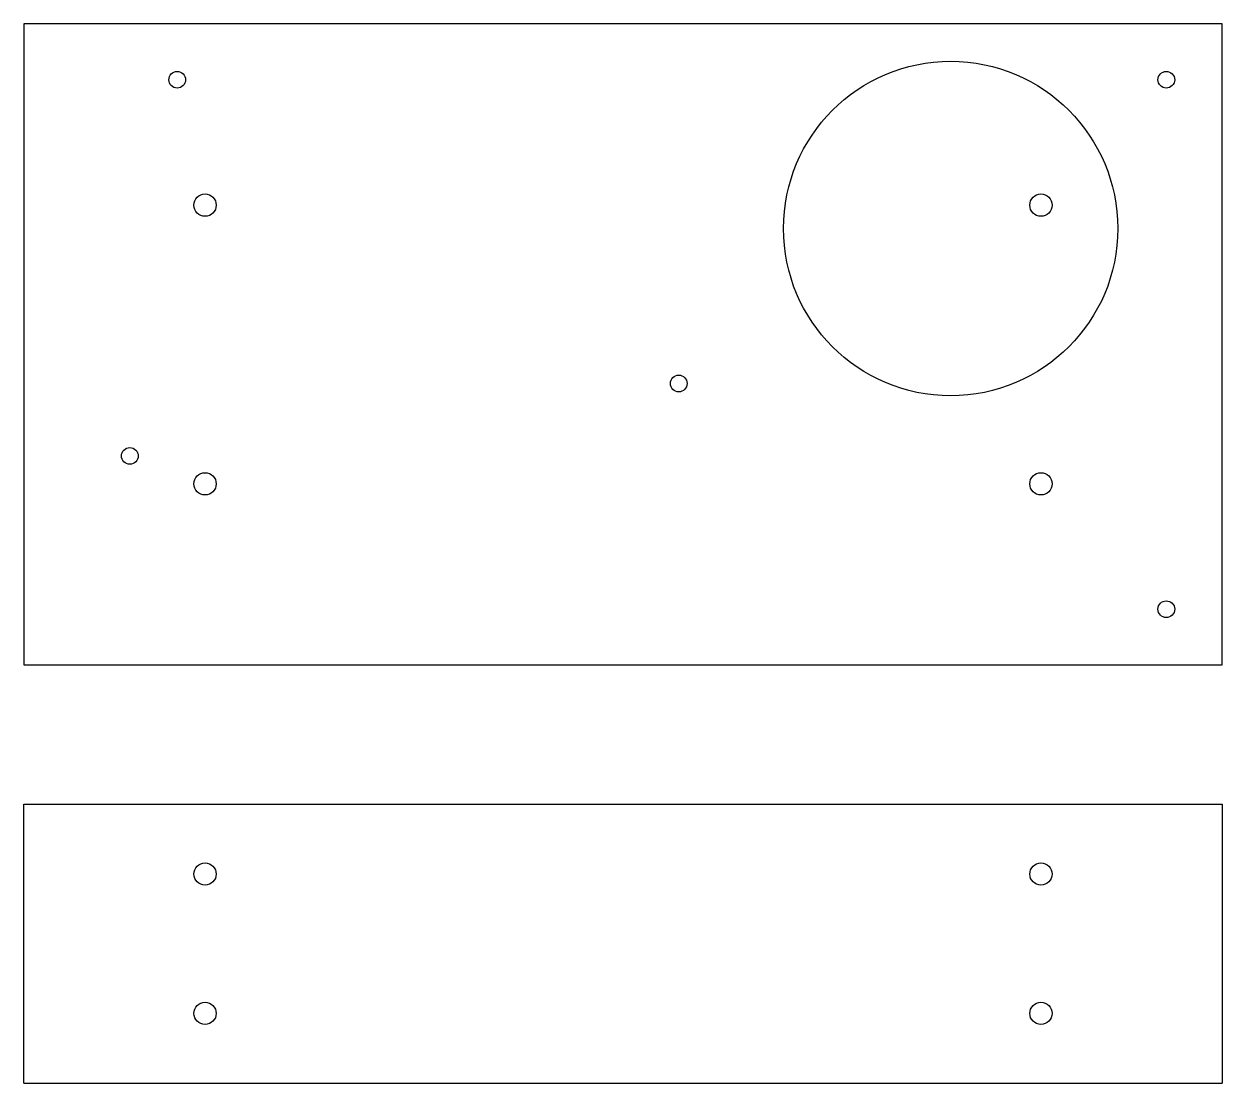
# Model space of a CAD drawing. Header units: millimetres. Extents: x 0 to 215, y -75 to 115.
import ezdxf

# ---------------------------------------------------------------- set-up
doc = ezdxf.new("R2010")
doc.units = ezdxf.units.MM
for name, color, linetype, lineweight in [('Mount Holes', 7, 'Continuous', 25), ('Profile', 4, 'Continuous', 25), ('Ventilation', 1, 'Continuous', 25)]:
    doc.layers.add(name, color=color, linetype=linetype, lineweight=lineweight)

msp = doc.modelspace()

# ---------------------------------------------------------------- linework, layer by layer
at = {"layer": 'Mount Holes'}
for centre, radius in [((27.5, 105), 1.5), ((205, 105), 1.5), ((32.5, 82.5), 2), ((182.5, 82.5), 2), ((117.5, 50.5), 1.5), ((19, 37.5), 1.5), ((32.5, 32.5), 2), ((182.5, 32.5), 2), ((205, 10), 1.5), ((32.5, -37.5), 2), ((182.5, -37.5), 2), ((32.5, -62.5), 2), ((182.5, -62.5), 2)]:
    msp.add_circle(centre, radius, dxfattribs=at)
at = {"layer": 'Profile'}
for p, q in [((215, 115), (0, 115)), ((0, 115), (0, 0)), ((215, 0), (215, 115)), ((0, 0), (215, 0)), ((0, -25), (215, -25)), ((0, -75), (0, -25)), ((215, -25), (215, -75)), ((0, -75), (215, -75))]:
    msp.add_line(p, q, dxfattribs=at)
at = {"layer": 'Ventilation'}
msp.add_circle((166.3, 78.3), 30, dxfattribs=at)

doc.saveas('drawing.dxf')
